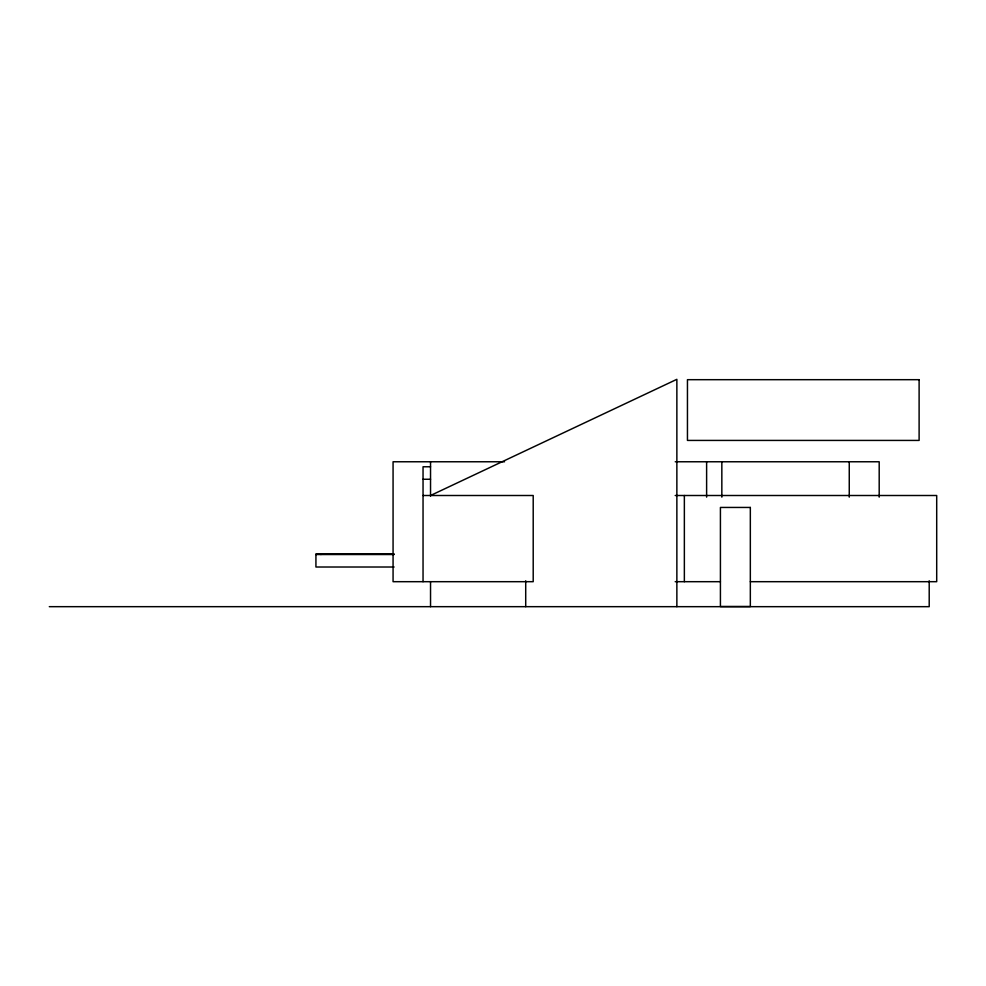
<?xml version="1.0" encoding="UTF-8"?>
<svg xmlns="http://www.w3.org/2000/svg" width="986" height="986" viewBox="0 0 986 986"><rect width="100%" height="100%" fill="white"/><g stroke="black" fill="none" stroke-linecap="round" stroke-linejoin="round"><path stroke-width="1.48" d="M430.537 495.502L676.864 379.327L676.864 606.673M504.536 461.768L393.069 461.768L393.069 581.691L533.204 581.691L533.204 495.502L423.043 495.502M675.237 461.768L879.192 461.768L879.192 497.129M430.537 466.772L423.043 466.772L423.043 581.691M423.043 479.258L430.537 479.258M675.2 495.502L936.7 495.502L936.7 581.691L750.334 581.691M394.104 553.898L315.927 553.898L315.927 567.012L394.104 567.012M315.927 554.526L394.104 554.526M675.2 581.691L720.421 581.691M49.3 606.673L929.206 606.673L929.206 580.791M849.254 461.768L849.254 497.129M721.838 461.768L721.838 497.129M706.617 461.768L706.617 497.129M684.358 495.502L684.358 581.691M525.711 580.791L525.711 606.673M430.537 461.768L430.537 496.168M430.537 581.691L430.537 606.673M320.918 553.898L320.918 554.526M919.112 379.684L687.452 379.684L687.452 440.422L919.112 440.422L919.112 379.684M750.334 507.445L720.421 507.445L720.421 606.526L750.334 606.526L750.334 507.445"/></g></svg>
